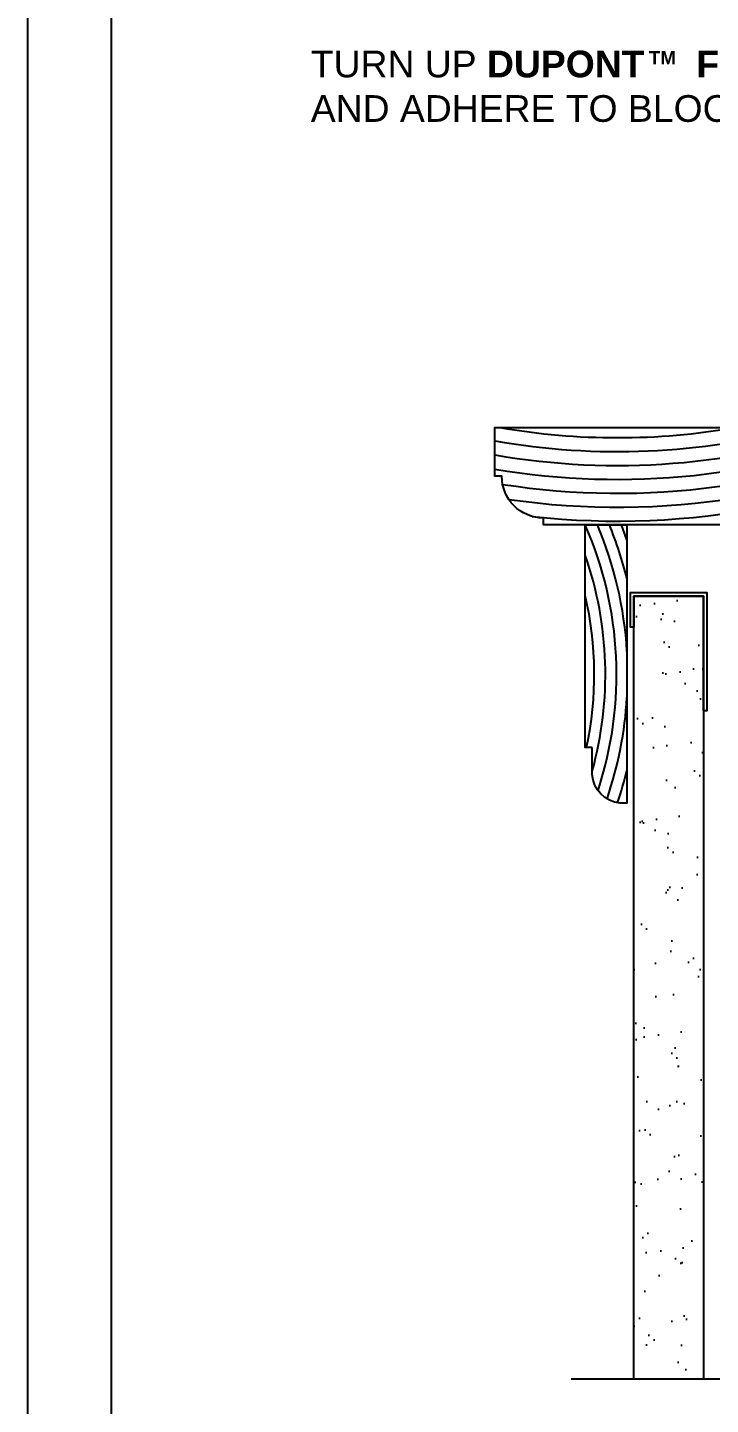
# Model space of a CAD drawing. Extents: x -129 to 26, y 0 to 100.
# Drawn here: x 0 to 6.14, y 12.6 to 24.97 of the extents above; entities that cross this region are included whole.
import ezdxf

# ---------------------------------------------------------------- set-up
doc = ezdxf.new("R2010")
doc.units = 0
doc.header["$LTSCALE"] = 1.5
doc.header["$MEASUREMENT"] = 0
doc.layers.get('DEFPOINTS').update_dxf_attribs({"linetype": 'CONTINUOUS'})
for name, color, linetype in [('8X11-TTB$0$B', 7, 'CONTINUOUS'), ('A-GYP_BOARD', 252, 'CONTINUOUS'), ('A-WOOD_FINISH', 252, 'CONTINUOUS'), ('HATCH', 252, 'CONTINUOUS'), ('STRUCTURE', 252, 'CONTINUOUS'), ('TEXT', 7, 'CONTINUOUS')]:
    doc.layers.add(name, color=color, linetype=linetype)
doc.styles.add('DETAILS', font='sanss___.ttf', dxfattribs={"height": 1})

msp = doc.modelspace()

# ---------------------------------------------------------------- hatches: boundary and pattern name
at = {"layer": 'HATCH'}
h = msp.add_hatch(dxfattribs=at)
h.set_pattern_fill('AR-SAND', color=256, scale=0.25, style=0)
h.set_pattern_definition([(37.50000000000001, (-1589.200615874649, -570.1260619307661), (-0.01574833952740204, 0.4817059422532897), [0, -0.38, 0, -0.425, 0, -0.40625]), (7.499999999999999, (-1589.200615874649, -570.1260619307661), (0.4424441763169318, 0.7055365163074351), [0, -0.205, 0, -0.3425, 0, -0.13125]), (327.5, (-1589.508115874648, -570.1260619307661), (0.7785354654378738, 0.001414763384241069), [0, -0.125, 0, -0.45, 0, -0.5875]), (317.5, (-1589.508115874648, -570.1260619307661), (0.7515316511430734, 0.2194188912335623), [0, -0.0625, 0, -0.295, 0, -0.3375])])
h.paths.add_polyline_path([(6.074158984423093, 19.86226084488376), (5.449158984423093, 19.86226084488388), (5.449158984423093, 19.58101084488388), (5.449158984423093, 12.82287607739161), (6.074158984423093, 12.82287607739161)])

# ---------------------------------------------------------------- linework, layer by layer
at = {"layer": '8X11-TTB$0$B', "color": 7}
msp.add_line((0.7499999999999893, 32.25), (0.75, 0.7499999999999964), dxfattribs=at)
at = {"layer": 'A-GYP_BOARD', "elevation": 2.979996827461446e-09}
msp.add_lwpolyline([(6.074158984423093, 18.83101084488388), (6.074158984423093, 19.86226084488388), (5.449158984423093, 19.86226084488388), (5.449158984423093, 19.58101084488388), (5.417908984423093, 19.58101084488388), (5.417908984423093, 19.89351084488388), (6.105408984423093, 19.89351084488388), (6.105408984423093, 18.83101084488388)], close=True, dxfattribs=at)
msp.add_lwpolyline([(5.449158984423093, 12.82287607739161), (5.449158984423093, 19.86226084488365), (6.074158984423093, 19.86226084488365), (6.074158984423093, 12.82287607739161)], dxfattribs=at)
at = {"layer": 'A-WOOD_FINISH'}
for points in [[(5.062401651405168, 21.3765916361768), (11.05491127806783, 21.3765916361768), (11.05491127806783, 20.68959305711026), (11.05491127806783, 20.5015916361768), (11.05491127806783, 20.5015916361768), (5.062401651405168, 20.5015916361768), (4.636658984423093, 20.5015916361768), (4.636658984423093, 20.5640916361768, -0.414213562373095), (4.261658984423093, 20.9390916361768), (4.199158984423093, 20.9390916361768), (4.199158984423093, 21.3765916361768)], [(5.074158984423093, 18.5015916361768), (5.011658984423093, 18.5015916361768), (5.011658984423093, 20.5015916361768), (5.386658984423093, 20.5015916361768), (5.386658984423093, 18.0015916361768), (5.32415898442332, 18.0015916361768, -0.3691612827404433), (5.074158984423093, 18.25710207469201)]]:
    msp.add_lwpolyline(points, format="xyb", close=True, dxfattribs=at)
at = {"layer": 'DEFPOINTS'}
msp.add_line((-5.329070518200751e-15, 33), (0, -3.552713678800501e-15), dxfattribs=at)
at = {"layer": 'HATCH'}
for centre, radius, start, end in [((5.301699310181689, 27.47372543473087, -2.979996827461446e-09), 6.313203388961483, 259.9422680672088, 285.0333599279036), ((5.301699310181689, 27.47372543473087, -2.979996827461446e-09), 6.438203388961483, 260.1395134621319, 288.733241983871), ((5.301699310181689, 27.47372543473087, -2.979996827461446e-09), 6.563203388961483, 260.3291342179233, 291.7224717331371), ((5.301699310181689, 27.47372543473087, -2.979996827461446e-09), 6.188203388961483, 260.158164807241, 279.8418351927581), ((5.301699310181689, 27.47372543473087, -2.979996827461446e-09), 6.688203388961483, 261.1167950553767, 294.2691026655027), ((5.301699310181689, 27.47372543473087, -2.979996827461446e-09), 6.813203388961483, 261.7558177111373, 296.5044480675081), ((5.301699310181689, 27.47372543473087, -2.979996827461446e-09), 6.938203388961482, 263.6615193837704, 298.5048120983438), ((1.938361240150307, 19.15721919614104), 3.354474069430244, 341.8723790706975, 23.62632124875573), ((1.938361240150307, 19.15721919614104), 3.454474069430244, 3.426703007874762, 22.90277000150891), ((1.938361240150307, 19.15721919614104), 3.554474069430244, 14.03947421750421, 22.22345593566215), ((1.938361240150307, 19.15721919614104), 3.654474069430244, 19.33783527494336, 21.58433244670967), ((1.938361240150307, 19.15721919614104), 3.254474069430244, 344.4794211757239, 19.20806389789326), ((1.938361240150307, 19.15721919614104), 3.154474069430244, 348.0041683160715, 13.02640577011815), ((1.938361240150307, 19.15721919614104), 3.454474069430244, 341.1254114884228, 356.5732969921253), ((1.938361240150307, 19.15721919614104), 3.554474069430244, 341.0800197399352, 345.9605257824958)]:
    msp.add_arc(centre, radius, start, end, dxfattribs=at)
at = {"layer": 'STRUCTURE', "elevation": 2.979996827461446e-09}
msp.add_lwpolyline([(16.10278950416532, 12.82287551481532), (10.87456264899517, 12.82287977216201), (10.47927426364508, 13.67953766408906), (10.03543936413983, 11.94907734279294), (9.632403095081301, 12.82287607739159), (4.885478252184228, 12.82287607739163)], dxfattribs=at)

# ---------------------------------------------------------------- texts
at = {"layer": 'TEXT', "insert": (2.545466906948263, 24.76420023786921), "char_height": 0.239999999976, "width": 5.894507608624446, "attachment_point": 1, "style": 'DETAILS'}
msp.add_mtext('TURN UP {\\fSansSerif|b1|i0|c2|p2;DUPONT}     {\\fSansSerif|b1|i0|c2|p2;FLEXWRAP\\fArial|b0|i0|c0|p32;\\H0.8125x; }AND ADHERE TO BLOCKING', dxfattribs=at)
at = {"layer": 'TEXT', "insert": (5.583812217196233, 24.70008730310489), "char_height": 0.119999999988, "attachment_point": 4, "style": 'DETAILS'}
msp.add_mtext('{\\fSansSerif|b1|i0|c2|p2;TM}', dxfattribs=at)

doc.saveas('drawing.dxf')
